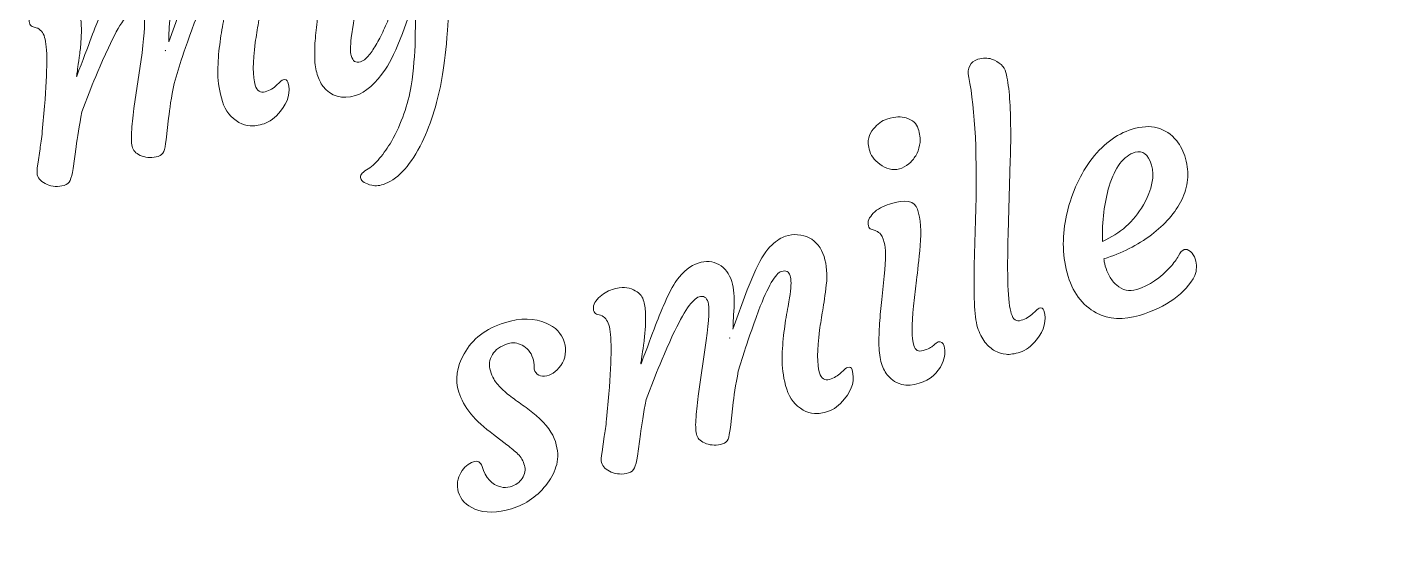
# Model space of a CAD drawing. Header units: inches. Extents: x -160 to 752, y 28 to 782.
# Drawn here: x 319.9 to 401, y 225.4 to 255.8 of the extents above; entities that cross this region are included whole.
import ezdxf

# ---------------------------------------------------------------- set-up
doc = ezdxf.new("R2010")
doc.units = ezdxf.units.IN
doc.header["$MEASUREMENT"] = 0
doc.layers.add('_U+0421_U+043B_U+043E_U+0439 1', color=7, linetype='Continuous')

# ---------------------------------------------------------------- blocks, each defined once
blk = doc.blocks.new('block 2')
at = {"layer": '_U+0421_U+043B_U+043E_U+0439 1', "color": 12, "lineweight": 9, "true_color": 0xe30513}
for points, knots in [([(305.09, 27.814), (184.245, 132.086), (55.294, 227.605), (-54.648, 344.614), (-130.379, 432.044), (-160.472, 554.527), (-106.382, 659.789), (-61.653, 746.823), (0.67, 769.936), (55.395, 761.155), (152.473, 745.576), (244.359, 626.028), (305.003, 559.166), (383.274, 640.557), (469.584, 781.891), (597.356, 753.442), (657.303, 740.096), (700.304, 699.787), (723.454, 645.646), (746.596, 591.535), (751.522, 539.494), (735.492, 482.616), (690.017, 321.273), (429.513, 136.472), (305.09, 27.814), (305.09, 27.814), (305.09, 27.814), (305.09, 27.814)], [0, 0, 0, 0, 1, 1, 1, 2, 2, 2, 3, 3, 3, 4, 4, 4, 5, 5, 5, 6, 6, 6, 7, 7, 7, 8, 8, 8, 9, 9, 9, 9]), ([(368.444, 630.967), (378.343, 624.631), (388.243, 618.295), (397.961, 611.693), (397.249, 610.259), (396.105, 609.49), (394.528, 609.413), (389.638, 609.174), (382.461, 608.18), (378.626, 605.282), (376.755, 603.869), (375.663, 602.106), (375.097, 599.841), (374.531, 597.574), (374.923, 595.269), (376.498, 593.41), (379.854, 589.447), (387.588, 593.741), (392.59, 595.784), (391.991, 591.837), (390.747, 582.991), (393.442, 580.171), (394.961, 578.58), (397.485, 577.817), (400.985, 579.496), (405.22, 581.525), (407.205, 586.117), (406.909, 590.697), (406.551, 594.084), (406.313, 597.585), (405.441, 601.414), (405.293, 602.069), (405.109, 604.297), (406.612, 605.55), (430.895, 588.411), (453.347, 569.482), (471.759, 543.656), (499.533, 504.695), (517.314, 450.946), (500.056, 389.009), (482.799, 327.073), (430.596, 256.903), (406.606, 207.427), (393.541, 180.483), (391.138, 191.769), (388.23, 141.243)], [0, 0, 0, 0, 1, 1, 1, 2, 2, 2, 3, 3, 3, 4, 4, 4, 5, 5, 5, 6, 6, 6, 7, 7, 7, 8, 8, 8, 9, 9, 9, 10, 10, 10, 11, 11, 11, 12, 12, 12, 13, 13, 13, 14, 14, 14, 15, 15, 15, 15]), ([(305.003, 559.166), (309.08, 537.633), (313.334, 515.815), (316.83, 494.965), (318.781, 494.801), (320.213, 496.517), (320.568, 497.089), (322.637, 500.426), (324.925, 503.086), (327.049, 505.749), (330.053, 509.218), (334.69, 511.093), (339.132, 509.565), (342.802, 508.303), (344.063, 505.986), (344.028, 503.787), (343.967, 499.887), (336.87, 494.461), (333.671, 492.072), (338.667, 490.015), (347.189, 487.642), (346.796, 482.463), (346.611, 480.034), (345.272, 478.116), (343.278, 476.901), (341.284, 475.685), (339.268, 475.198), (336.944, 475.504), (332.179, 476.134), (326.37, 480.467), (322.721, 483.73), (321.545, 484.782), (319.782, 485.246), (318.268, 484.726), (324.347, 446.535), (328.237, 410.818), (325.934, 382.484), (322.31, 337.909), (303.733, 310.914), (288.616, 265.949), (287.036, 266.208), (285.797, 267.106), (285.261, 268.59), (283.597, 273.194), (280.54, 279.763), (276.643, 282.578), (274.743, 283.952), (272.737, 284.479), (270.406, 284.355), (268.073, 284.231), (265.984, 283.179), (264.669, 281.128), (261.866, 276.756), (268.242, 270.623), (271.663, 266.442), (267.714, 265.856), (258.892, 264.448), (256.988, 261.044), (255.913, 259.125), (255.925, 256.487), (258.557, 253.634), (261.741, 250.183), (266.714, 249.633), (271.004, 251.261), (274.137, 252.597), (277.413, 253.852), (280.818, 255.809), (281.401, 256.144), (283.677, 256.704), (285.316, 255.635), (272.964, 215.044), (263.511, 160.982), (254.498, 104.88), (256.308, 104.136), (258.434, 105.31), (258.944, 105.748), (261.923, 108.305), (264.907, 110.151), (267.736, 112.049), (271.647, 114.45), (276.635, 114.838), (280.407, 112.041), (283.525, 109.73), (284.029, 107.141), (283.331, 105.055), (282.097, 101.355), (273.693, 98.324), (269.923, 97.011), (274.065, 93.542), (281.473, 88.709), (279.535, 83.889), (278.627, 81.629), (276.772, 80.205), (274.503, 79.648), (272.236, 79.091), (270.166, 79.235), (268.043, 80.229), (263.69, 82.267), (259.46, 88.15), (256.965, 92.362), (256.161, 93.72), (254.465, 94.708), (252.865, 94.668), (251.777, 87.84), (250.784, 81.558), (249.7, 74.71)], [0, 0, 0, 0, 1, 1, 1, 2, 2, 2, 3, 3, 3, 4, 4, 4, 5, 5, 5, 6, 6, 6, 7, 7, 7, 8, 8, 8, 9, 9, 9, 10, 10, 10, 11, 11, 11, 12, 12, 12, 13, 13, 13, 14, 14, 14, 15, 15, 15, 16, 16, 16, 17, 17, 17, 18, 18, 18, 19, 19, 19, 20, 20, 20, 21, 21, 21, 22, 22, 22, 23, 23, 23, 24, 24, 24, 25, 25, 25, 26, 26, 26, 27, 27, 27, 28, 28, 28, 29, 29, 29, 30, 30, 30, 31, 31, 31, 32, 32, 32, 33, 33, 33, 34, 34, 34, 35, 35, 35, 35]), ([(397.364, 190.696), (385.18, 206.95), (370.868, 211.882), (343.281, 216.134), (315.694, 220.385), (272.705, 212.635), (228.262, 233.186), (183.819, 253.737), (137.922, 302.591), (97.31, 318.95), (72.389, 328.988), (49.283, 326.494), (27.121, 319.57), (26.402, 321), (26.625, 322.809), (27.51, 324.116), (30.253, 328.171), (33.765, 334.509), (33.75, 339.315), (33.741, 341.659), (32.988, 343.592), (31.515, 345.404), (30.043, 347.218), (27.963, 348.287), (25.531, 348.144), (20.347, 347.837), (19.139, 339.074), (17.772, 333.847), (14.975, 336.695), (8.645, 342.999), (4.773, 342.536), (2.588, 342.276), (0.462, 340.715), (-0.296, 336.908), (-1.214, 332.302), (1.268, 327.958), (5.109, 325.447), (8.033, 323.7), (10.977, 321.79), (14.561, 320.188), (15.175, 319.914), (17.11, 318.351), (17.21, 316.396), (6.732, 312.487), (-3.613, 307.762), (-13.959, 303.036)], [0, 0, 0, 0, 1, 1, 1, 2, 2, 2, 3, 3, 3, 4, 4, 4, 5, 5, 5, 6, 6, 6, 7, 7, 7, 8, 8, 8, 9, 9, 9, 10, 10, 10, 11, 11, 11, 12, 12, 12, 13, 13, 13, 14, 14, 14, 15, 15, 15, 15])]:
    blk.add_open_spline(points, degree=3, knots=knots, dxfattribs=at)
at = {"layer": '_U+0421_U+043B_U+043E_U+0439 1', "lineweight": 0}
for points, knots in [([(337.474, 252.29), (337.33, 252.483), (337.215, 252.713), (337.13, 252.99), (337.045, 253.267), (336.996, 253.591), (336.984, 253.963), (336.975, 254.332), (336.986, 254.726), (337.021, 255.146), (337.056, 255.562), (337.103, 255.992), (337.159, 256.436), (337.159, 256.436), (337.325, 257.771), (337.325, 257.771), (337.537, 259.483), (337.513, 260.453), (337.253, 260.679), (337.135, 260.778), (336.951, 260.856), (336.699, 260.914), (336.605, 260.935), (336.544, 261.001), (336.509, 261.117), (336.473, 261.231), (336.486, 261.355), (336.548, 261.487), (336.609, 261.619), (336.705, 261.747), (336.83, 261.873), (337.104, 262.122), (337.397, 262.293), (337.718, 262.391), (338.037, 262.49), (338.288, 262.53), (338.475, 262.515), (338.663, 262.496), (338.826, 262.452), (338.961, 262.381), (339.242, 262.23), (339.424, 262.027), (339.505, 261.767), (339.585, 261.507), (339.632, 261.2), (339.643, 260.854), (339.659, 260.505), (339.658, 260.121), (339.637, 259.703), (339.617, 259.284), (339.588, 258.845), (339.549, 258.391), (339.424, 257.199), (339.338, 256.411), (339.286, 256.023), (339.286, 256.023), (339.154, 255.161), (339.154, 255.161), (339.093, 254.65), (339.087, 254.301), (339.142, 254.121), (339.199, 253.938), (339.269, 253.817), (339.351, 253.762), (339.432, 253.703), (339.55, 253.699), (339.703, 253.746), (339.856, 253.794), (340.008, 253.906), (340.155, 254.079), (340.305, 254.253), (340.457, 254.472), (340.611, 254.731), (340.767, 254.994), (340.921, 255.289), (341.072, 255.617), (341.226, 255.945), (341.366, 256.284), (341.503, 256.633), (341.862, 257.528), (342.102, 258.273), (342.223, 258.876), (342.828, 261.897), (343.158, 263.48), (343.205, 263.623), (343.335, 263.969), (343.509, 264.176), (343.725, 264.243), (343.945, 264.311), (344.142, 264.346), (344.321, 264.346), (344.495, 264.349), (344.657, 264.322), (344.805, 264.265), (345.123, 264.159), (345.269, 263.97), (345.237, 263.705), (345.209, 263.441), (345.189, 263.081), (345.172, 262.627), (345.037, 258.659), (344.927, 256.177), (344.83, 255.177), (344.735, 254.181), (344.635, 253.369), (344.528, 252.749), (344.42, 252.128), (344.266, 251.486), (344.065, 250.826), (343.867, 250.166), (343.627, 249.549), (343.349, 248.971), (342.713, 247.661), (341.987, 246.843), (341.176, 246.516), (340.867, 246.392), (340.6, 246.361), (340.374, 246.419), (339.988, 246.511), (339.766, 246.648), (339.713, 246.824), (339.659, 246.998), (339.771, 247.167), (340.046, 247.329), (340.322, 247.486), (340.583, 247.717), (340.836, 248.021), (341.09, 248.322), (341.319, 248.655), (341.529, 249.019), (342.136, 250.103), (342.527, 251.202), (342.706, 252.311), (342.848, 253.282), (342.926, 254.182), (342.943, 255.012), (342.943, 255.012), (342.987, 257.572), (342.987, 257.572), (342.868, 257.283), (342.743, 256.953), (342.611, 256.576), (342.611, 256.576), (342.196, 255.423), (342.196, 255.423), (341.822, 254.461), (341.484, 253.755), (341.182, 253.305), (340.602, 252.451), (340.011, 251.929), (339.408, 251.744), (338.598, 251.494), (337.955, 251.676), (337.474, 252.29), (337.474, 252.29), (337.474, 252.29), (337.474, 252.29)], [0, 0, 0, 0, 1, 1, 1, 2, 2, 2, 3, 3, 3, 4, 4, 4, 5, 5, 5, 6, 6, 6, 7, 7, 7, 8, 8, 8, 9, 9, 9, 10, 10, 10, 11, 11, 11, 12, 12, 12, 13, 13, 13, 14, 14, 14, 15, 15, 15, 16, 16, 16, 17, 17, 17, 18, 18, 18, 19, 19, 19, 20, 20, 20, 21, 21, 21, 22, 22, 22, 23, 23, 23, 24, 24, 24, 25, 25, 25, 26, 26, 26, 27, 27, 27, 28, 28, 28, 29, 29, 29, 30, 30, 30, 31, 31, 31, 32, 32, 32, 33, 33, 33, 34, 34, 34, 35, 35, 35, 36, 36, 36, 37, 37, 37, 38, 38, 38, 39, 39, 39, 40, 40, 40, 41, 41, 41, 42, 42, 42, 43, 43, 43, 44, 44, 44, 45, 45, 45, 46, 46, 46, 47, 47, 47, 48, 48, 48, 49, 49, 49, 50, 50, 50, 51, 51, 51, 52, 52, 52, 52]), ([(326.306, 256.857), (325.93, 256.741), (325.409, 255.982), (324.743, 254.577), (324.255, 253.496), (323.91, 252.685), (323.706, 252.152), (323.706, 252.152), (323.17, 250.768), (323.17, 250.768), (323.014, 249.936), (322.9, 249.251), (322.83, 248.708), (322.83, 248.708), (322.653, 247.412), (322.653, 247.412), (322.602, 247.09), (322.543, 246.857), (322.478, 246.713), (322.413, 246.569), (322.294, 246.47), (322.121, 246.416), (321.948, 246.363), (321.775, 246.343), (321.596, 246.357), (321.417, 246.367), (321.253, 246.404), (321.106, 246.465), (320.795, 246.599), (320.602, 246.787), (320.526, 247.034), (320.495, 247.134), (320.506, 247.346), (320.561, 247.676), (320.561, 247.676), (320.69, 248.584), (320.69, 248.584), (320.734, 248.854), (320.779, 249.195), (320.824, 249.607), (320.824, 249.607), (320.958, 251.112), (320.958, 251.112), (321.133, 253.27), (321.137, 254.629), (320.964, 255.189), (320.872, 255.489), (320.704, 255.678), (320.467, 255.762), (320.467, 255.762), (320.228, 255.838), (320.228, 255.838), (320.147, 255.864), (320.094, 255.931), (320.057, 256.048), (320.023, 256.161), (320.032, 256.285), (320.087, 256.414), (320.145, 256.545), (320.23, 256.67), (320.349, 256.794), (320.597, 257.035), (320.87, 257.2), (321.163, 257.29), (321.46, 257.381), (321.703, 257.42), (321.893, 257.409), (322.083, 257.395), (322.257, 257.353), (322.414, 257.281), (322.73, 257.131), (322.928, 256.929), (323.004, 256.682), (323.079, 256.436), (323.123, 256.175), (323.137, 255.906), (323.147, 255.635), (323.145, 255.358), (323.125, 255.067), (323.108, 254.78), (323.081, 254.502), (323.046, 254.225), (322.958, 253.585), (322.901, 253.192), (322.88, 253.046), (322.855, 252.9), (322.853, 252.848), (322.87, 252.89), (323.584, 254.8), (324.02, 255.93), (324.174, 256.283), (324.498, 257.019), (324.765, 257.535), (324.98, 257.835), (325.374, 258.379), (325.802, 258.719), (326.262, 258.861), (326.718, 259.002), (327.129, 258.971), (327.491, 258.769), (327.852, 258.567), (328.104, 258.232), (328.248, 257.766), (328.376, 257.353), (328.42, 256.841), (328.384, 256.224), (328.345, 255.606), (328.324, 255.177), (328.323, 254.932), (328.323, 254.932), (329.171, 257.269), (329.171, 257.269), (329.171, 257.269), (329.676, 258.472), (329.676, 258.472), (329.993, 259.161), (330.307, 259.644), (330.618, 259.926), (330.932, 260.209), (331.203, 260.384), (331.432, 260.455), (331.666, 260.527), (331.906, 260.556), (332.155, 260.539), (332.407, 260.525), (332.635, 260.464), (332.84, 260.355), (333.268, 260.137), (333.565, 259.765), (333.727, 259.239), (333.883, 258.732), (333.928, 258.173), (333.858, 257.568), (333.786, 256.962), (333.718, 256.463), (333.647, 256.065), (333.578, 255.672), (333.514, 255.276), (333.458, 254.879), (333.301, 253.696), (333.3, 252.857), (333.454, 252.357), (333.563, 252.004), (333.761, 251.872), (334.047, 251.96), (334.321, 252.044), (334.552, 252.181), (334.739, 252.367), (334.927, 252.552), (335.055, 252.657), (335.118, 252.677), (335.255, 252.719), (335.346, 252.67), (335.388, 252.533), (335.566, 251.957), (335.419, 251.38), (334.947, 250.807), (334.632, 250.418), (334.31, 250.173), (333.983, 250.072), (333.653, 249.97), (333.379, 249.926), (333.151, 249.943), (332.924, 249.957), (332.706, 250.025), (332.491, 250.145), (332.011, 250.413), (331.682, 250.826), (331.508, 251.393), (331.333, 251.959), (331.243, 252.5), (331.24, 253.021), (331.237, 253.538), (331.264, 254.054), (331.324, 254.557), (331.38, 255.064), (331.45, 255.534), (331.535, 255.969), (331.616, 256.406), (331.677, 256.75), (331.712, 257.005), (331.782, 257.523), (331.782, 257.891), (331.716, 258.104), (331.638, 258.358), (331.465, 258.447), (331.198, 258.364), (330.845, 258.256), (330.395, 257.479), (329.841, 256.031), (329.43, 254.915), (329.155, 254.115), (329.01, 253.636), (329.01, 253.636), (328.638, 252.453), (328.638, 252.453), (328.479, 251.62), (328.371, 250.937), (328.318, 250.399), (328.318, 250.399), (328.168, 249.112), (328.168, 249.112), (328.131, 248.794), (328.085, 248.564), (328.03, 248.424), (327.972, 248.281), (327.862, 248.186), (327.699, 248.135), (327.539, 248.086), (327.37, 248.064), (327.202, 248.066), (327.032, 248.072), (326.882, 248.099), (326.745, 248.152), (326.434, 248.26), (326.242, 248.42), (326.177, 248.633), (326.112, 248.843), (326.093, 249.155), (326.119, 249.568), (326.146, 249.978), (326.195, 250.445), (326.262, 250.962), (326.262, 250.962), (326.738, 254.272), (326.738, 254.272), (326.896, 255.499), (326.93, 256.254), (326.841, 256.544), (326.751, 256.834), (326.573, 256.939), (326.306, 256.857), (326.306, 256.857), (326.306, 256.857), (326.306, 256.857)], [0, 0, 0, 0, 1, 1, 1, 2, 2, 2, 3, 3, 3, 4, 4, 4, 5, 5, 5, 6, 6, 6, 7, 7, 7, 8, 8, 8, 9, 9, 9, 10, 10, 10, 11, 11, 11, 12, 12, 12, 13, 13, 13, 14, 14, 14, 15, 15, 15, 16, 16, 16, 17, 17, 17, 18, 18, 18, 19, 19, 19, 20, 20, 20, 21, 21, 21, 22, 22, 22, 23, 23, 23, 24, 24, 24, 25, 25, 25, 26, 26, 26, 27, 27, 27, 28, 28, 28, 29, 29, 29, 30, 30, 30, 31, 31, 31, 32, 32, 32, 33, 33, 33, 34, 34, 34, 35, 35, 35, 36, 36, 36, 37, 37, 37, 38, 38, 38, 39, 39, 39, 40, 40, 40, 41, 41, 41, 42, 42, 42, 43, 43, 43, 44, 44, 44, 45, 45, 45, 46, 46, 46, 47, 47, 47, 48, 48, 48, 49, 49, 49, 50, 50, 50, 51, 51, 51, 52, 52, 52, 53, 53, 53, 54, 54, 54, 55, 55, 55, 56, 56, 56, 57, 57, 57, 58, 58, 58, 59, 59, 59, 60, 60, 60, 61, 61, 61, 62, 62, 62, 63, 63, 63, 64, 64, 64, 65, 65, 65, 66, 66, 66, 67, 67, 67, 68, 68, 68, 69, 69, 69, 70, 70, 70, 71, 71, 71, 72, 72, 72, 73, 73, 73, 74, 74, 74, 75, 75, 75, 76, 76, 76, 77, 77, 77, 78, 78, 78, 78]), ([(328.122, 254.399), (328.129, 254.401), (328.131, 254.406), (328.129, 254.412), (328.129, 254.412), (328.133, 254.435), (328.133, 254.435), (328.123, 254.418), (328.12, 254.406), (328.122, 254.399), (328.122, 254.399), (328.122, 254.399), (328.122, 254.399)], [0, 0, 0, 0, 1, 1, 1, 2, 2, 2, 3, 3, 3, 4, 4, 4, 4]), ([(377.335, 236.599), (377.123, 236.72), (376.923, 236.896), (376.742, 237.128), (376.56, 237.361), (376.413, 237.651), (376.306, 237.997), (376.198, 238.347), (376.135, 238.838), (376.114, 239.474), (376.093, 240.11), (376.091, 240.839), (376.108, 241.661), (376.108, 241.661), (376.179, 244.347), (376.179, 244.347), (376.301, 248.091), (376.168, 250.914), (375.782, 252.817), (375.67, 253.381), (375.855, 253.741), (376.328, 253.887), (376.628, 253.979), (376.897, 253.982), (377.138, 253.899), (377.603, 253.728), (377.885, 253.465), (377.979, 253.111), (378.074, 252.754), (378.142, 252.308), (378.188, 251.771), (378.234, 251.23), (378.26, 250.636), (378.266, 249.989), (378.277, 249.339), (378.267, 248.646), (378.245, 247.913), (378.245, 247.913), (378.118, 243.532), (378.118, 243.532), (378.039, 241.041), (378.1, 239.469), (378.303, 238.813), (378.411, 238.46), (378.609, 238.327), (378.895, 238.416), (379.169, 238.5), (379.396, 238.636), (379.587, 238.822), (379.775, 239.008), (379.903, 239.113), (379.966, 239.132), (380.102, 239.175), (380.194, 239.126), (380.237, 238.99), (380.414, 238.413), (380.267, 237.835), (379.795, 237.262), (379.48, 236.874), (379.158, 236.629), (378.828, 236.527), (378.502, 236.426), (378.223, 236.381), (377.999, 236.399), (377.772, 236.413), (377.551, 236.48), (377.335, 236.599), (377.335, 236.599), (377.335, 236.599), (377.335, 236.599)], [0, 0, 0, 0, 1, 1, 1, 2, 2, 2, 3, 3, 3, 4, 4, 4, 5, 5, 5, 6, 6, 6, 7, 7, 7, 8, 8, 8, 9, 9, 9, 10, 10, 10, 11, 11, 11, 12, 12, 12, 13, 13, 13, 14, 14, 14, 15, 15, 15, 16, 16, 16, 17, 17, 17, 18, 18, 18, 19, 19, 19, 20, 20, 20, 21, 21, 21, 22, 22, 22, 23, 23, 23, 23]), ([(372.71, 248.317), (372.614, 248.119), (372.489, 247.946), (372.338, 247.797), (372.183, 247.647), (372.009, 247.528), (371.815, 247.443), (371.62, 247.357), (371.42, 247.332), (371.214, 247.359), (371.012, 247.388), (370.817, 247.463), (370.64, 247.577), (370.26, 247.817), (370.018, 248.104), (369.916, 248.433), (369.813, 248.767), (369.79, 249.033), (369.846, 249.229), (369.905, 249.43), (369.996, 249.607), (370.127, 249.761), (370.378, 250.061), (370.64, 250.251), (370.917, 250.336), (371.194, 250.421), (371.416, 250.468), (371.582, 250.476), (371.743, 250.485), (371.907, 250.463), (372.064, 250.413), (372.451, 250.295), (372.691, 250.084), (372.786, 249.774), (372.882, 249.464), (372.914, 249.193), (372.891, 248.96), (372.868, 248.73), (372.806, 248.514), (372.71, 248.317), (372.71, 248.317), (372.71, 248.317), (372.71, 248.317)], [0, 0, 0, 0, 1, 1, 1, 2, 2, 2, 3, 3, 3, 4, 4, 4, 5, 5, 5, 6, 6, 6, 7, 7, 7, 8, 8, 8, 9, 9, 9, 10, 10, 10, 11, 11, 11, 12, 12, 12, 13, 13, 13, 14, 14, 14, 14]), ([(381.608, 241.229), (381.46, 241.804), (381.386, 242.376), (381.389, 242.943), (381.394, 243.509), (381.456, 244.079), (381.58, 244.647), (381.707, 245.218), (381.885, 245.777), (382.119, 246.32), (382.351, 246.866), (382.636, 247.369), (382.964, 247.828), (383.679, 248.811), (384.512, 249.447), (385.465, 249.741), (386.578, 250.084), (387.458, 249.855), (388.115, 249.05), (388.342, 248.777), (388.513, 248.429), (388.639, 248.001), (388.764, 247.572), (388.805, 247.154), (388.761, 246.743), (388.715, 246.334), (388.6, 245.938), (388.414, 245.556), (388.229, 245.174), (387.984, 244.81), (387.674, 244.456), (387.365, 244.106), (387.013, 243.781), (386.614, 243.48), (385.788, 242.867), (384.854, 242.394), (383.802, 242.055), (383.803, 241.957), (383.828, 241.815), (383.878, 241.63), (383.93, 241.449), (384.01, 241.251), (384.126, 241.038), (384.241, 240.829), (384.38, 240.653), (384.544, 240.51), (384.901, 240.193), (385.298, 240.1), (385.741, 240.237), (386.497, 240.47), (387.161, 240.919), (387.741, 241.583), (387.95, 241.808), (388.108, 242.028), (388.219, 242.237), (388.329, 242.447), (388.444, 242.57), (388.561, 242.606), (388.678, 242.642), (388.803, 242.603), (388.932, 242.49), (389.062, 242.377), (389.158, 242.232), (389.213, 242.055), (389.318, 241.712), (389.31, 241.381), (389.195, 241.068), (388.628, 239.996), (387.531, 239.209), (385.912, 238.71), (384.956, 238.415), (384.097, 238.465), (383.345, 238.86), (382.491, 239.308), (381.915, 240.102), (381.608, 241.229), (381.608, 241.229), (381.608, 241.229), (381.608, 241.229)], [0, 0, 0, 0, 1, 1, 1, 2, 2, 2, 3, 3, 3, 4, 4, 4, 5, 5, 5, 6, 6, 6, 7, 7, 7, 8, 8, 8, 9, 9, 9, 10, 10, 10, 11, 11, 11, 12, 12, 12, 13, 13, 13, 14, 14, 14, 15, 15, 15, 16, 16, 16, 17, 17, 17, 18, 18, 18, 19, 19, 19, 20, 20, 20, 21, 21, 21, 22, 22, 22, 23, 23, 23, 24, 24, 24, 25, 25, 25, 26, 26, 26, 26]), ([(385.648, 248.378), (384.965, 248.167), (384.453, 247.495), (384.108, 246.364), (383.824, 245.393), (383.69, 244.301), (383.707, 243.095), (384.759, 243.543), (385.571, 244.26), (386.139, 245.256), (386.659, 246.186), (386.817, 246.972), (386.618, 247.619), (386.421, 248.262), (386.097, 248.516), (385.648, 248.378), (385.648, 248.378), (385.648, 248.378), (385.648, 248.378)], [0, 0, 0, 0, 1, 1, 1, 2, 2, 2, 3, 3, 3, 4, 4, 4, 5, 5, 5, 6, 6, 6, 6]), ([(373.964, 237.133), (374.134, 237.186), (374.255, 237.102), (374.323, 236.879), (374.413, 236.586), (374.373, 236.245), (374.199, 235.848), (373.95, 235.272), (373.497, 234.884), (372.84, 234.682), (372.084, 234.448), (371.473, 234.596), (371.005, 235.119), (370.835, 235.305), (370.701, 235.548), (370.608, 235.851), (370.513, 236.157), (370.462, 236.514), (370.453, 236.923), (370.448, 237.33), (370.46, 237.765), (370.492, 238.227), (370.522, 238.689), (370.569, 239.163), (370.625, 239.644), (370.625, 239.644), (370.766, 241.033), (370.766, 241.033), (370.86, 242.066), (370.864, 242.731), (370.772, 243.024), (370.682, 243.317), (370.59, 243.5), (370.501, 243.575), (370.409, 243.649), (370.32, 243.702), (370.233, 243.733), (370.233, 243.733), (369.994, 243.809), (369.994, 243.809), (369.914, 243.835), (369.86, 243.903), (369.824, 244.019), (369.789, 244.133), (369.799, 244.256), (369.853, 244.386), (369.911, 244.517), (369.997, 244.642), (370.116, 244.766), (370.362, 245.006), (370.683, 245.186), (371.074, 245.306), (372.03, 245.601), (372.586, 245.498), (372.741, 244.998), (372.921, 244.412), (372.974, 243.695), (372.899, 242.851), (372.824, 242.003), (372.751, 241.317), (372.678, 240.787), (372.678, 240.787), (372.509, 239.261), (372.509, 239.261), (372.384, 238.139), (372.388, 237.359), (372.522, 236.922), (372.61, 236.636), (372.798, 236.536), (373.084, 236.625), (373.364, 236.711), (373.566, 236.814), (373.687, 236.931), (373.808, 237.045), (373.901, 237.114), (373.964, 237.133), (373.964, 237.133), (373.964, 237.133), (373.964, 237.133)], [0, 0, 0, 0, 1, 1, 1, 2, 2, 2, 3, 3, 3, 4, 4, 4, 5, 5, 5, 6, 6, 6, 7, 7, 7, 8, 8, 8, 9, 9, 9, 10, 10, 10, 11, 11, 11, 12, 12, 12, 13, 13, 13, 14, 14, 14, 15, 15, 15, 16, 16, 16, 17, 17, 17, 18, 18, 18, 19, 19, 19, 20, 20, 20, 21, 21, 21, 22, 22, 22, 23, 23, 23, 24, 24, 24, 25, 25, 25, 26, 26, 26, 26]), ([(359.779, 239.807), (359.402, 239.691), (358.881, 238.932), (358.216, 237.527), (357.728, 236.446), (357.383, 235.636), (357.179, 235.102), (357.179, 235.102), (356.641, 233.718), (356.641, 233.718), (356.487, 232.886), (356.372, 232.201), (356.303, 231.658), (356.303, 231.658), (356.125, 230.363), (356.125, 230.363), (356.075, 230.041), (356.015, 229.807), (355.95, 229.663), (355.886, 229.519), (355.766, 229.42), (355.593, 229.367), (355.42, 229.313), (355.247, 229.293), (355.068, 229.307), (354.889, 229.318), (354.725, 229.355), (354.578, 229.415), (354.267, 229.549), (354.074, 229.738), (353.998, 229.985), (353.967, 230.085), (353.979, 230.296), (354.034, 230.627), (354.034, 230.627), (354.162, 231.535), (354.162, 231.535), (354.207, 231.804), (354.252, 232.146), (354.296, 232.557), (354.296, 232.557), (354.43, 234.062), (354.43, 234.062), (354.605, 236.221), (354.609, 237.579), (354.436, 238.139), (354.344, 238.439), (354.177, 238.628), (353.939, 238.712), (353.939, 238.712), (353.7, 238.788), (353.7, 238.788), (353.619, 238.814), (353.566, 238.882), (353.53, 238.998), (353.495, 239.111), (353.504, 239.235), (353.559, 239.365), (353.617, 239.496), (353.703, 239.621), (353.822, 239.745), (354.069, 239.985), (354.342, 240.15), (354.636, 240.24), (354.932, 240.332), (355.176, 240.37), (355.365, 240.359), (355.556, 240.345), (355.729, 240.303), (355.887, 240.231), (356.202, 240.081), (356.4, 239.879), (356.475, 239.632), (356.552, 239.386), (356.596, 239.126), (356.609, 238.856), (356.619, 238.586), (356.617, 238.308), (356.598, 238.017), (356.58, 237.731), (356.553, 237.452), (356.518, 237.175), (356.43, 236.535), (356.373, 236.142), (356.352, 235.996), (356.328, 235.85), (356.325, 235.799), (356.342, 235.841), (357.056, 237.75), (357.492, 238.88), (357.646, 239.234), (357.971, 239.969), (358.238, 240.485), (358.452, 240.785), (358.846, 241.33), (359.274, 241.67), (359.734, 241.811), (360.19, 241.952), (360.601, 241.922), (360.963, 241.719), (361.325, 241.517), (361.577, 241.182), (361.721, 240.716), (361.848, 240.303), (361.892, 239.791), (361.856, 239.174), (361.817, 238.557), (361.796, 238.127), (361.795, 237.882), (361.795, 237.882), (362.643, 240.22), (362.643, 240.22), (362.643, 240.22), (363.148, 241.422), (363.148, 241.422), (363.465, 242.111), (363.78, 242.594), (364.091, 242.877), (364.405, 243.159), (364.676, 243.334), (364.905, 243.405), (365.138, 243.477), (365.378, 243.507), (365.628, 243.489), (365.88, 243.475), (366.107, 243.414), (366.311, 243.306), (366.74, 243.087), (367.037, 242.716), (367.199, 242.189), (367.356, 241.683), (367.4, 241.123), (367.331, 240.518), (367.259, 239.912), (367.19, 239.413), (367.119, 239.016), (367.051, 238.622), (366.987, 238.226), (366.93, 237.83), (366.773, 236.647), (366.772, 235.807), (366.927, 235.307), (367.035, 234.954), (367.233, 234.822), (367.52, 234.91), (367.793, 234.994), (368.024, 235.131), (368.212, 235.317), (368.399, 235.502), (368.527, 235.607), (368.591, 235.627), (368.727, 235.669), (368.819, 235.621), (368.861, 235.484), (369.038, 234.907), (368.891, 234.33), (368.419, 233.757), (368.104, 233.368), (367.782, 233.123), (367.455, 233.022), (367.126, 232.921), (366.851, 232.876), (366.623, 232.894), (366.396, 232.908), (366.179, 232.975), (365.963, 233.095), (365.482, 233.363), (365.155, 233.776), (364.98, 234.343), (364.805, 234.909), (364.715, 235.451), (364.712, 235.971), (364.709, 236.489), (364.736, 237.004), (364.796, 237.508), (364.852, 238.014), (364.922, 238.484), (365.007, 238.919), (365.088, 239.356), (365.149, 239.7), (365.184, 239.955), (365.255, 240.473), (365.254, 240.842), (365.188, 241.055), (365.11, 241.308), (364.936, 241.397), (364.67, 241.315), (364.317, 241.206), (363.867, 240.429), (363.313, 238.981), (362.902, 237.866), (362.627, 237.066), (362.483, 236.587), (362.483, 236.587), (362.11, 235.403), (362.11, 235.403), (361.951, 234.57), (361.844, 233.887), (361.79, 233.349), (361.79, 233.349), (361.64, 232.062), (361.64, 232.062), (361.603, 231.744), (361.557, 231.515), (361.502, 231.374), (361.444, 231.232), (361.334, 231.136), (361.171, 231.086), (361.011, 231.036), (360.843, 231.014), (360.674, 231.017), (360.505, 231.023), (360.354, 231.049), (360.218, 231.102), (359.907, 231.211), (359.715, 231.371), (359.649, 231.584), (359.585, 231.794), (359.565, 232.105), (359.592, 232.518), (359.618, 232.928), (359.668, 233.395), (359.734, 233.912), (359.734, 233.912), (360.211, 237.222), (360.211, 237.222), (360.369, 238.449), (360.402, 239.204), (360.313, 239.494), (360.224, 239.784), (360.045, 239.889), (359.779, 239.807), (359.779, 239.807), (359.779, 239.807), (359.779, 239.807)], [0, 0, 0, 0, 1, 1, 1, 2, 2, 2, 3, 3, 3, 4, 4, 4, 5, 5, 5, 6, 6, 6, 7, 7, 7, 8, 8, 8, 9, 9, 9, 10, 10, 10, 11, 11, 11, 12, 12, 12, 13, 13, 13, 14, 14, 14, 15, 15, 15, 16, 16, 16, 17, 17, 17, 18, 18, 18, 19, 19, 19, 20, 20, 20, 21, 21, 21, 22, 22, 22, 23, 23, 23, 24, 24, 24, 25, 25, 25, 26, 26, 26, 27, 27, 27, 28, 28, 28, 29, 29, 29, 30, 30, 30, 31, 31, 31, 32, 32, 32, 33, 33, 33, 34, 34, 34, 35, 35, 35, 36, 36, 36, 37, 37, 37, 38, 38, 38, 39, 39, 39, 40, 40, 40, 41, 41, 41, 42, 42, 42, 43, 43, 43, 44, 44, 44, 45, 45, 45, 46, 46, 46, 47, 47, 47, 48, 48, 48, 49, 49, 49, 50, 50, 50, 51, 51, 51, 52, 52, 52, 53, 53, 53, 54, 54, 54, 55, 55, 55, 56, 56, 56, 57, 57, 57, 58, 58, 58, 59, 59, 59, 60, 60, 60, 61, 61, 61, 62, 62, 62, 63, 63, 63, 64, 64, 64, 65, 65, 65, 66, 66, 66, 67, 67, 67, 68, 68, 68, 69, 69, 69, 70, 70, 70, 71, 71, 71, 72, 72, 72, 73, 73, 73, 74, 74, 74, 75, 75, 75, 76, 76, 76, 77, 77, 77, 78, 78, 78, 78]), ([(345.5, 228.245), (345.438, 228.445), (345.427, 228.646), (345.461, 228.846), (345.494, 229.046), (345.56, 229.223), (345.653, 229.383), (345.847, 229.721), (346.096, 229.935), (346.395, 230.028), (346.655, 230.108), (346.826, 230.015), (346.909, 229.748), (347.118, 229.068), (347.486, 228.668), (348.018, 228.539), (348.211, 228.493), (348.396, 228.495), (348.573, 228.55), (348.746, 228.603), (348.89, 228.669), (349.002, 228.744), (349.113, 228.822), (349.21, 228.921), (349.288, 229.036), (349.462, 229.298), (349.511, 229.557), (349.43, 229.818), (349.35, 230.077), (349.22, 230.3), (349.035, 230.484), (348.848, 230.663), (348.631, 230.848), (348.384, 231.035), (348.384, 231.035), (347.586, 231.646), (347.586, 231.646), (346.483, 232.444), (345.797, 233.284), (345.526, 234.164), (345.302, 234.89), (345.408, 235.649), (345.842, 236.428), (346.338, 237.319), (347.138, 237.93), (348.238, 238.269), (349.201, 238.566), (350.027, 238.561), (350.714, 238.251), (351.274, 238.004), (351.63, 237.632), (351.783, 237.139), (351.94, 236.626), (351.87, 236.155), (351.575, 235.729), (351.308, 235.348), (350.988, 235.135), (350.615, 235.101), (350.449, 235.086), (350.304, 235.129), (350.178, 235.229), (350.055, 235.33), (349.995, 235.468), (349.998, 235.648), (349.997, 235.826), (349.972, 236.004), (349.918, 236.178), (349.864, 236.355), (349.781, 236.507), (349.671, 236.638), (349.558, 236.767), (349.432, 236.867), (349.291, 236.936), (348.994, 237.082), (348.724, 237.116), (348.471, 237.038), (348.222, 236.961), (348.024, 236.867), (347.877, 236.764), (347.734, 236.658), (347.616, 236.533), (347.524, 236.392), (347.34, 236.08), (347.303, 235.751), (347.407, 235.411), (347.513, 235.068), (347.663, 234.793), (347.856, 234.583), (348.049, 234.372), (348.272, 234.167), (348.518, 233.973), (348.767, 233.78), (349.031, 233.588), (349.313, 233.394), (349.592, 233.202), (349.86, 232.993), (350.116, 232.765), (350.728, 232.235), (351.109, 231.721), (351.263, 231.222), (351.416, 230.725), (351.441, 230.277), (351.339, 229.876), (351.232, 229.478), (351.051, 229.106), (350.795, 228.764), (350.247, 228.019), (349.532, 227.51), (348.656, 227.24), (347.816, 226.981), (347.088, 226.976), (346.477, 227.229), (345.969, 227.444), (345.643, 227.782), (345.5, 228.245), (345.5, 228.245), (345.5, 228.245), (345.5, 228.245)], [0, 0, 0, 0, 1, 1, 1, 2, 2, 2, 3, 3, 3, 4, 4, 4, 5, 5, 5, 6, 6, 6, 7, 7, 7, 8, 8, 8, 9, 9, 9, 10, 10, 10, 11, 11, 11, 12, 12, 12, 13, 13, 13, 14, 14, 14, 15, 15, 15, 16, 16, 16, 17, 17, 17, 18, 18, 18, 19, 19, 19, 20, 20, 20, 21, 21, 21, 22, 22, 22, 23, 23, 23, 24, 24, 24, 25, 25, 25, 26, 26, 26, 27, 27, 27, 28, 28, 28, 29, 29, 29, 30, 30, 30, 31, 31, 31, 32, 32, 32, 33, 33, 33, 34, 34, 34, 35, 35, 35, 36, 36, 36, 37, 37, 37, 38, 38, 38, 39, 39, 39, 39]), ([(361.594, 237.349), (361.601, 237.351), (361.603, 237.356), (361.601, 237.363), (361.601, 237.363), (361.605, 237.385), (361.605, 237.385), (361.596, 237.368), (361.592, 237.356), (361.594, 237.349), (361.594, 237.349), (361.594, 237.349), (361.594, 237.349)], [0, 0, 0, 0, 1, 1, 1, 2, 2, 2, 3, 3, 3, 4, 4, 4, 4])]:
    blk.add_open_spline(points, degree=3, knots=knots, dxfattribs=at)

msp = doc.modelspace()

# ---------------------------------------------------------------- block references
at = {"layer": '_U+0421_U+043B_U+043E_U+0439 1'}
msp.add_blockref('block 2', (0, 0), dxfattribs=at)

doc.saveas('drawing.dxf')
